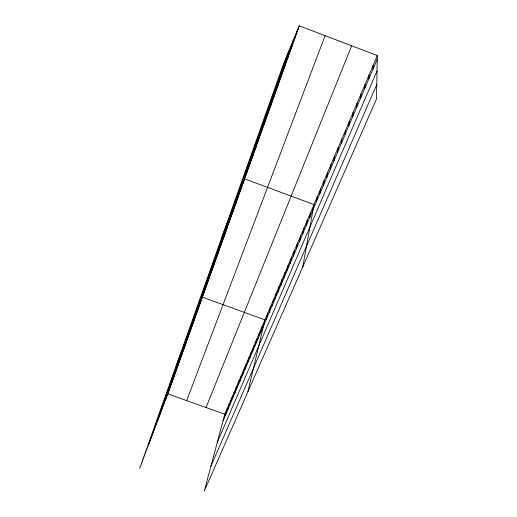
<?xml version="1.0" encoding="UTF-8"?>
<svg xmlns="http://www.w3.org/2000/svg" width="517" height="517" viewBox="0 0 517 517"><rect width="100%" height="100%" fill="white"/><g stroke="black" fill="none" stroke-linecap="round" stroke-linejoin="round"><path stroke-width="0.78" d="M377.339 55.552L376.479 99.083L204.241 491.15L224.805 414.214L377.339 55.552L299.259 25.85L283.478 63.94L139.661 468.421L167.786 393.876L299.259 25.85M373.028 69.091L373.164 65.375M368.854 78.888L369.048 75.049M364.737 88.536L364.996 84.581M360.685 98.043L361.002 93.971M356.691 107.407L357.066 103.226M352.756 116.629L353.189 112.344M348.885 125.721L349.363 121.333M345.059 134.679L345.595 130.194M341.298 143.506L341.886 138.924M337.588 152.211L338.221 147.539M333.93 160.787L334.609 156.024M330.324 169.246L331.048 164.4M326.763 177.583L327.539 172.652M323.261 185.81L324.075 180.795M319.803 193.92L320.663 188.828M316.391 201.914L317.289 196.751M302.781 266.85L313.968 204.564L244.599 178.863L221.877 237.18M309.605 217.831L310.588 212.513M306.232 225.742L307.253 220.358M302.904 233.542L303.964 228.094M299.621 241.239L300.72 235.72M296.383 248.832L297.514 243.248M293.191 256.322L294.354 250.68M290.043 263.709L291.239 258.009M286.935 270.998L288.163 265.24M283.865 278.198L285.125 272.381M280.834 285.294L282.127 279.432M277.849 292.299L279.174 286.386M274.902 299.22L276.252 293.249M271.987 306.045L273.364 300.028M269.118 312.785L270.52 306.723M266.274 319.441L267.709 313.334M247.869 391.834L264.93 319.861L202.341 297.146L176.045 366.088M260.71 332.496L262.19 326.305M257.977 338.9L259.482 332.67M255.282 345.227L256.807 338.965M252.613 351.476L254.17 345.175M249.982 357.648L251.559 351.308M247.385 363.748L248.981 357.37M244.819 369.771L246.435 363.361M242.279 375.717L243.914 369.28M239.772 381.598L241.426 375.129M237.297 387.407L238.97 380.913M234.847 393.153L236.54 386.626M232.424 398.82L234.136 392.267M230.033 404.43L231.765 397.851M227.674 409.975L229.419 403.37M225.334 415.448L227.099 408.824M148.786 444.226L288.777 51.144M157.504 421.135L293.675 39.324M165.356 400.32L297.96 28.991M169.343 389.146L173.777 377.106M167.34 394.768L169.763 388.351M186.275 341.743L188.602 335.611M181.887 354.022L186.411 341.75M179.735 360.052L182.1 353.815M177.609 366.01L179.981 359.742M175.502 371.897L177.887 365.597M173.428 377.714L175.825 371.387M186.643 400.604L325.103 35.679M197.72 309.689L199.982 303.757M195.374 316.262L197.649 310.284M193.054 322.75L195.348 316.734M190.767 329.161L193.074 323.106M188.505 335.488L190.825 329.394M212.448 268.446L214.607 262.81M209.915 275.542L212.093 269.855M207.414 282.547L209.611 276.808M204.945 289.462L207.155 283.671M202.502 296.293L204.732 290.451M222.924 239.106L225.005 233.703M220.255 246.59L222.355 241.122M217.618 253.97L219.738 248.451M215.014 261.259L217.159 255.676M233.988 208.138L235.972 203.007M231.164 216.041L233.173 210.839M228.378 223.835L230.414 218.562M225.638 231.519L227.693 226.181M239.746 192.001L241.685 187.025M236.844 200.124L238.809 195.071M248.515 167.45L250.37 162.706M245.581 175.664L247.462 170.843M254.506 150.68L256.303 146.104M251.488 159.126L253.317 154.467M260.665 133.431L262.397 129.037M257.563 142.117L259.327 137.632M263.812 124.616L265.512 120.325M270.242 106.605L271.871 102.515M267.005 115.679L268.672 111.485M273.525 97.403L275.122 93.415M276.866 88.064L278.417 84.187M206.031 407.519L351.65 45.78M280.246 78.584L281.765 74.823M283.684 68.968L285.164 65.316M287.174 59.196L288.609 55.674M290.716 49.283L292.105 45.877M294.309 39.214L295.653 35.938M223.027 420.864L377.268 59.145M217.282 442.358L377.035 70.965M210.917 466.185L376.77 84.471M167.786 393.876L224.805 414.214"/></g></svg>
